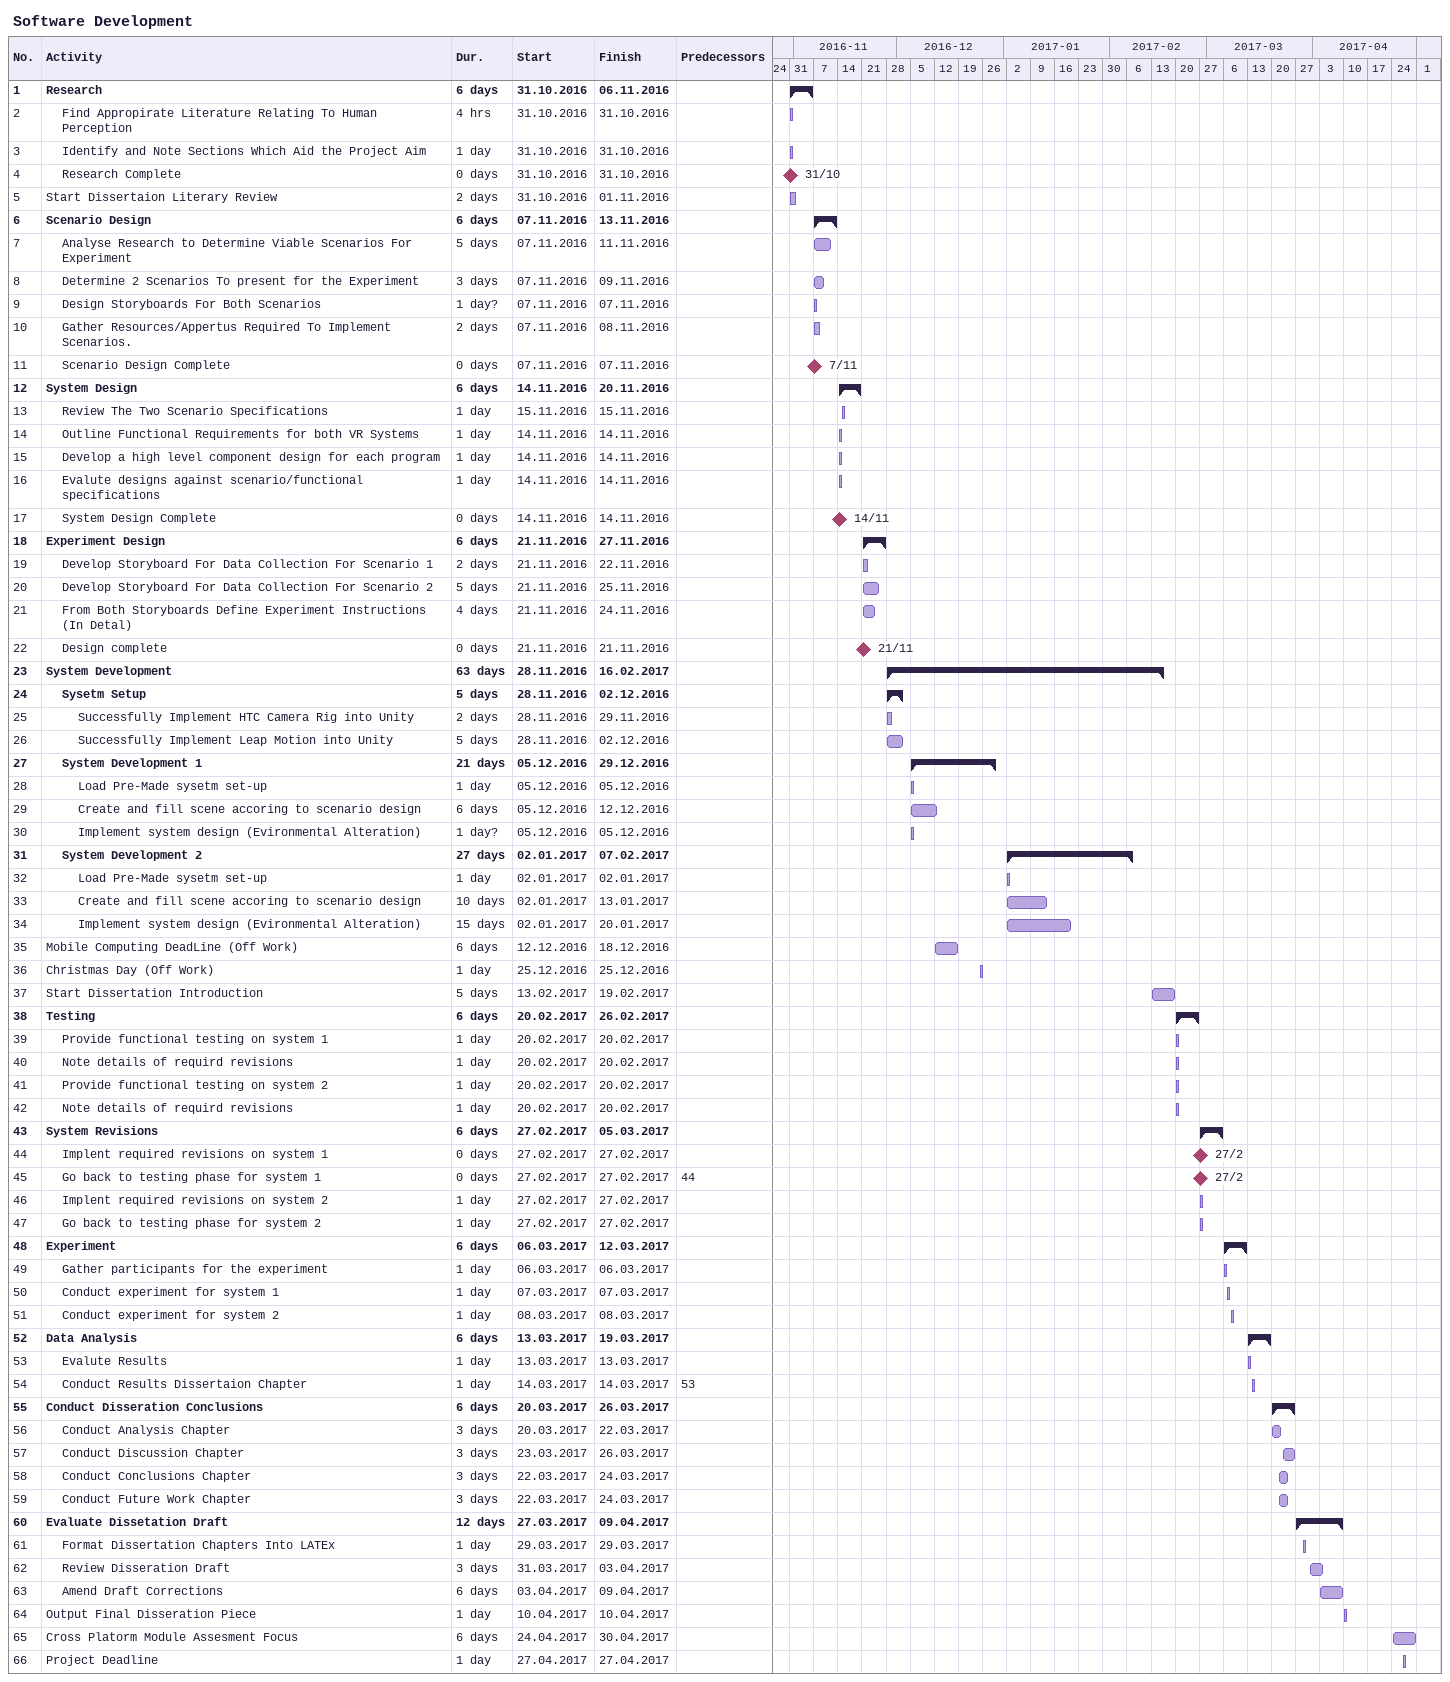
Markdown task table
Software Development

| ID | Level | Task | Duration | Start | Finish | Predecessors |
|---|---|---|---|---|---|---|
| 1 | 1 | **Research** | 6d | 2016-10-31 | 2016-11-06 |  |
| 2 | 2 | Find Appropirate Literature Relating To Human Perception | 4h | 2016-10-31 | 2016-10-31 |  |
| 3 | 2 | Identify and Note Sections Which Aid the Project Aim | 1d | 2016-10-31 | 2016-10-31 |  |
| 4 | 2 | Research Complete | 0d | 2016-10-31 | 2016-10-31 |  |
| 5 | 1 | Start Dissertaion Literary Review | 2d | 2016-10-31 | 2016-11-01 |  |
| 6 | 1 | **Scenario Design** | 6d | 2016-11-07 | 2016-11-13 |  |
| 7 | 2 | Analyse Research to Determine Viable Scenarios For Experiment | 5d | 2016-11-07 | 2016-11-11 |  |
| 8 | 2 | Determine 2 Scenarios To present for the Experiment | 3d | 2016-11-07 | 2016-11-09 |  |
| 9 | 2 | Design Storyboards For Both Scenarios | 1d? | 2016-11-07 | 2016-11-07 |  |
| 10 | 2 | Gather Resources/Appertus Required To Implement Scenarios. | 2d | 2016-11-07 | 2016-11-08 |  |
| 11 | 2 | Scenario Design Complete | 0d | 2016-11-07 | 2016-11-07 |  |
| 12 | 1 | **System Design** | 6d | 2016-11-14 | 2016-11-20 |  |
| 13 | 2 | Review The Two Scenario Specifications | 1d | 2016-11-15 | 2016-11-15 |  |
| 14 | 2 | Outline Functional Requirements for both VR Systems | 1d | 2016-11-14 | 2016-11-14 |  |
| 15 | 2 | Develop a high level component design for each program | 1d | 2016-11-14 | 2016-11-14 |  |
| 16 | 2 | Evalute designs against scenario/functional specifications | 1d | 2016-11-14 | 2016-11-14 |  |
| 17 | 2 | System Design Complete | 0d | 2016-11-14 | 2016-11-14 |  |
| 18 | 1 | **Experiment Design** | 6d | 2016-11-21 | 2016-11-27 |  |
| 19 | 2 | Develop Storyboard For Data Collection For Scenario 1 | 2d | 2016-11-21 | 2016-11-22 |  |
| 20 | 2 | Develop Storyboard For Data Collection For Scenario 2 | 5d | 2016-11-21 | 2016-11-25 |  |
| 21 | 2 | From Both Storyboards Define Experiment Instructions (In Detal) | 4d | 2016-11-21 | 2016-11-24 |  |
| 22 | 2 | Design complete | 0d | 2016-11-21 | 2016-11-21 |  |
| 23 | 1 | **System Development** | 63d | 2016-11-28 | 2017-02-16 |  |
| 24 | 2 | **Sysetm Setup** | 5d | 2016-11-28 | 2016-12-02 |  |
| 25 | 3 | Successfully Implement HTC Camera Rig into Unity | 2d | 2016-11-28 | 2016-11-29 |  |
| 26 | 3 | Successfully Implement Leap Motion into Unity | 5d | 2016-11-28 | 2016-12-02 |  |
| 27 | 2 | **System Development 1** | 21d | 2016-12-05 | 2016-12-29 |  |
| 28 | 3 | Load Pre-Made sysetm set-up | 1d | 2016-12-05 | 2016-12-05 |  |
| 29 | 3 | Create and fill scene accoring to scenario design | 6d | 2016-12-05 | 2016-12-12 |  |
| 30 | 3 | Implement system design (Evironmental Alteration) | 1d? | 2016-12-05 | 2016-12-05 |  |
| 31 | 2 | **System Development 2** | 27d | 2017-01-02 | 2017-02-07 |  |
| 32 | 3 | Load Pre-Made sysetm set-up | 1d | 2017-01-02 | 2017-01-02 |  |
| 33 | 3 | Create and fill scene accoring to scenario design | 10d | 2017-01-02 | 2017-01-13 |  |
| 34 | 3 | Implement system design (Evironmental Alteration) | 15d | 2017-01-02 | 2017-01-20 |  |
| 35 | 1 | Mobile Computing DeadLine (Off Work) | 6d | 2016-12-12 | 2016-12-18 |  |
| 36 | 1 | Christmas Day (Off Work) | 1d | 2016-12-25 | 2016-12-25 |  |
| 37 | 1 | Start Dissertation Introduction | 5d | 2017-02-13 | 2017-02-19 |  |
| 38 | 1 | **Testing** | 6d | 2017-02-20 | 2017-02-26 |  |
| 39 | 2 | Provide functional testing on system 1 | 1d | 2017-02-20 | 2017-02-20 |  |
| 40 | 2 | Note details of requird revisions | 1d | 2017-02-20 | 2017-02-20 |  |
| 41 | 2 | Provide functional testing on system 2 | 1d | 2017-02-20 | 2017-02-20 |  |
| 42 | 2 | Note details of requird revisions | 1d | 2017-02-20 | 2017-02-20 |  |
| 43 | 1 | **System Revisions** | 6d | 2017-02-27 | 2017-03-05 |  |
| 44 | 2 | Implent required revisions on system 1 | 0d | 2017-02-27 | 2017-02-27 |  |
| 45 | 2 | Go back to testing phase for system 1 | 0d | 2017-02-27 | 2017-02-27 | 44 |
| 46 | 2 | Implent required revisions on system 2 | 1d | 2017-02-27 | 2017-02-27 |  |
| 47 | 2 | Go back to testing phase for system 2 | 1d | 2017-02-27 | 2017-02-27 |  |
| 48 | 1 | **Experiment** | 6d | 2017-03-06 | 2017-03-12 |  |
| 49 | 2 | Gather participants for the experiment | 1d | 2017-03-06 | 2017-03-06 |  |
| 50 | 2 | Conduct experiment for system 1 | 1d | 2017-03-07 | 2017-03-07 |  |
| 51 | 2 | Conduct experiment for system 2 | 1d | 2017-03-08 | 2017-03-08 |  |
| 52 | 1 | **Data Analysis** | 6d | 2017-03-13 | 2017-03-19 |  |
| 53 | 2 | Evalute Results | 1d | 2017-03-13 | 2017-03-13 |  |
| 54 | 2 | Conduct Results Dissertaion Chapter | 1d | 2017-03-14 | 2017-03-14 | 53 |
| 55 | 1 | **Conduct Disseration Conclusions** | 6d | 2017-03-20 | 2017-03-26 |  |
| 56 | 2 | Conduct Analysis Chapter | 3d | 2017-03-20 | 2017-03-22 |  |
| 57 | 2 | Conduct Discussion Chapter | 3d | 2017-03-23 | 2017-03-26 |  |
| 58 | 2 | Conduct Conclusions Chapter | 3d | 2017-03-22 | 2017-03-24 |  |
| 59 | 2 | Conduct Future Work Chapter | 3d | 2017-03-22 | 2017-03-24 |  |
| 60 | 1 | **Evaluate Dissetation Draft** | 12d | 2017-03-27 | 2017-04-09 |  |
| 61 | 2 | Format Dissertation Chapters Into LATEx | 1d | 2017-03-29 | 2017-03-29 |  |
| 62 | 2 | Review Disseration Draft | 3d | 2017-03-31 | 2017-04-03 |  |
| 63 | 2 | Amend Draft Corrections | 6d | 2017-04-03 | 2017-04-09 |  |
| 64 | 1 | Output Final Disseration Piece | 1d | 2017-04-10 | 2017-04-10 |  |
| 65 | 1 | Cross Platorm Module Assesment Focus | 6d | 2017-04-24 | 2017-04-30 |  |
| 66 | 1 | Project Deadline | 1d | 2017-04-27 | 2017-04-27 |  |
